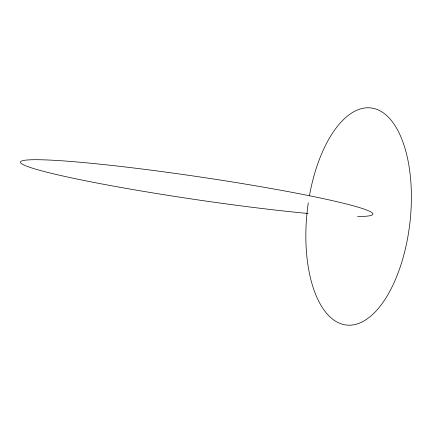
<?xml version="1.0" encoding="UTF-8"?>
<svg xmlns="http://www.w3.org/2000/svg" width="433" height="433" viewBox="0 0 433 433"><rect width="100%" height="100%" fill="white"/><g stroke="black" fill="none" stroke-linecap="round" stroke-linejoin="round"><path stroke-width="0.65" d="M308.036 213.485A178.152 11.496 8.4 0 1 29.141 167.073A178.152 11.496 8.4 0 1 205.919 177.855A178.152 11.496 8.4 0 1 357.566 216.505M309.492 195.467A109.24 51.679 -83.6 0 1 399.15 133.045A109.24 51.679 -83.6 0 1 368.813 317.676A109.24 51.679 -83.6 0 1 308.291 202.796"/></g></svg>
